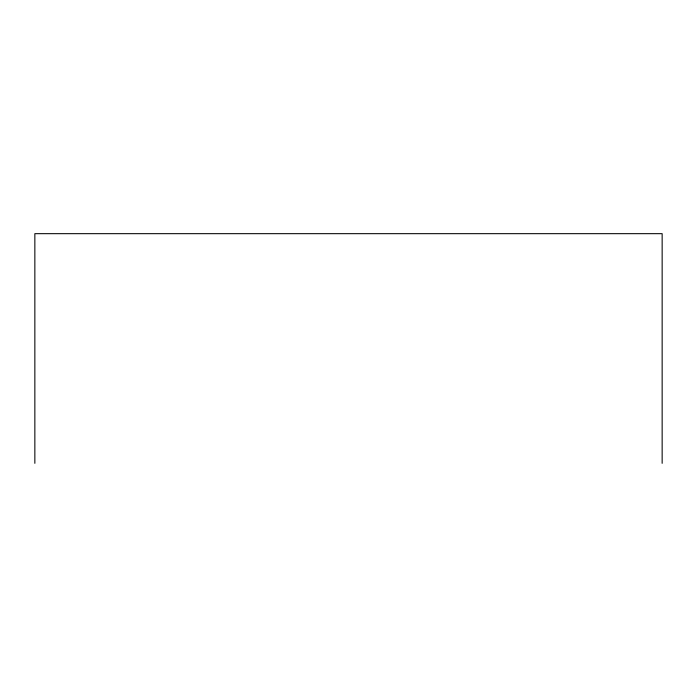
<?xml version="1.0" encoding="UTF-8"?>
<svg xmlns="http://www.w3.org/2000/svg" width="697" height="697" viewBox="0 0 697 697"><rect width="100%" height="100%" fill="white"/><g stroke="black" fill="none" stroke-linecap="round" stroke-linejoin="round"><path stroke-width="1.05" d="M662.15 463.331L662.15 233.669L34.85 233.669L34.85 463.331"/></g></svg>
